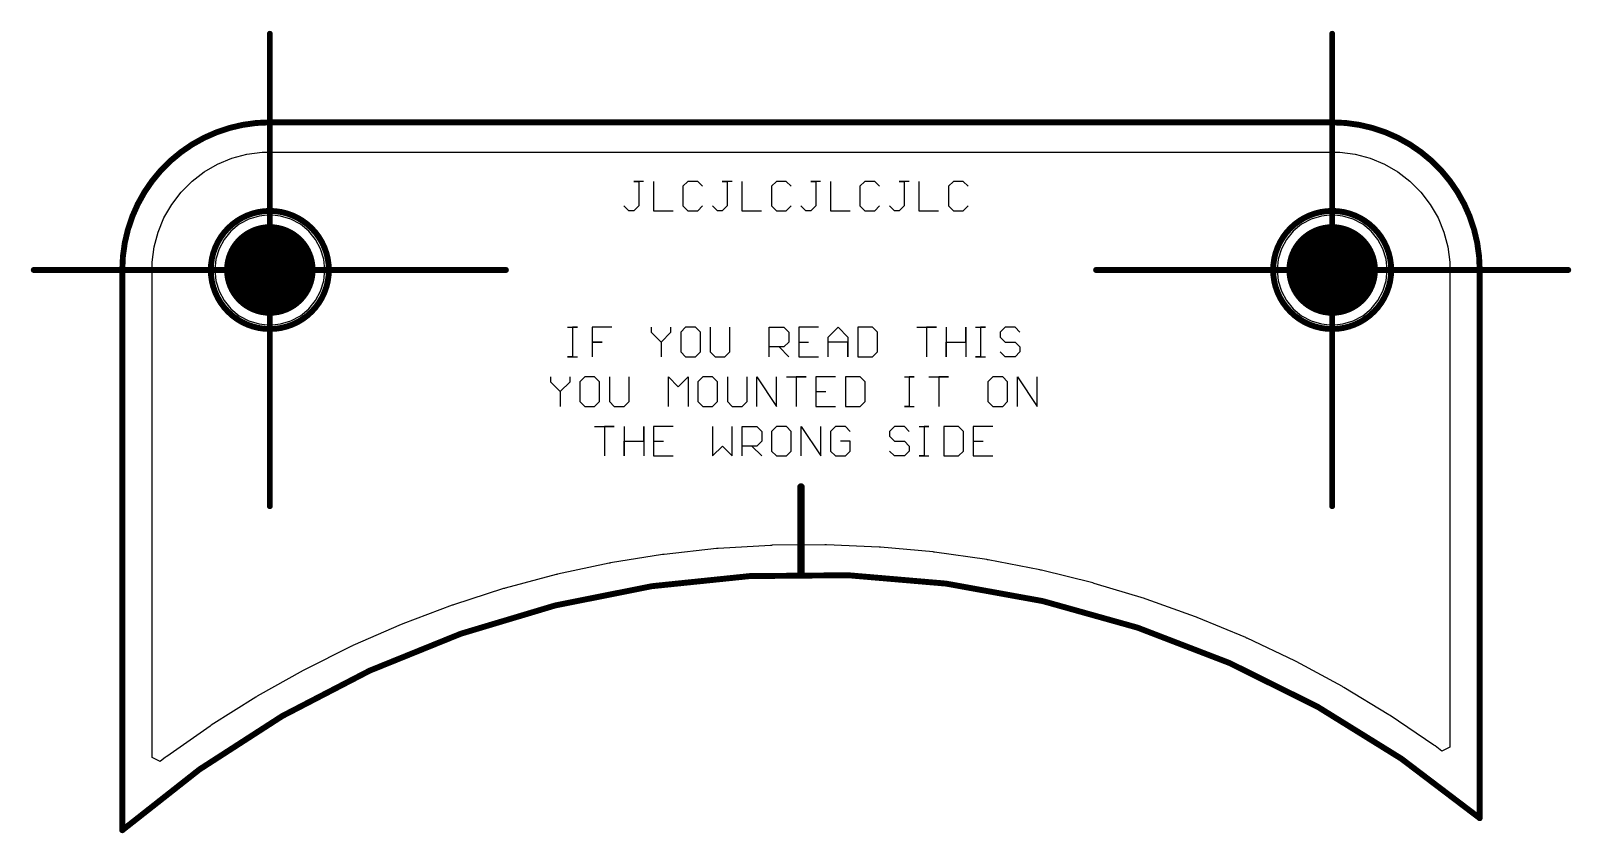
# Model space of a CAD drawing. Header units: millimetres. Extents: x -26.1 to 26.1, y -19.1 to 8.1.
import ezdxf

# ---------------------------------------------------------------- set-up
doc = ezdxf.new("R2010")
doc.units = ezdxf.units.MM
for name, color, linetype in [('BottomLayer', 5, 'Continuous'), ('BottomOverlay', 54, 'Continuous'), ('BottomSolder', 6, 'Continuous'), ('Mechanical1', 6, 'Continuous'), ('Mechanical3', 76, 'Continuous'), ('PadHoleLayer', 156, 'Continuous'), ('TopLayer', 1, 'Continuous'), ('TopOverlay', 2, 'Continuous'), ('TopSolder', 216, 'Continuous')]:
    doc.layers.add(name, color=color, linetype=linetype)

msp = doc.modelspace()

# ---------------------------------------------------------------- linework, layer by layer
at = {"layer": 'BottomLayer'}
for p, q in [((-19.769, 3.587), (-19.286, 3.788)), ((-19.286, 3.788), (-18.78, 3.923)), ((-18.78, 3.923), (-18.262, 3.991)), ((-18.262, 3.991), (18.262, 3.991)), ((18.262, 3.991), (18.78, 3.923)), ((18.78, 3.923), (19.286, 3.788)), ((19.286, 3.788), (19.769, 3.587)), ((-20.637, 3.007), (-20.222, 3.326)), ((-20.222, 3.326), (-19.769, 3.587)), ((19.769, 3.587), (20.222, 3.326)), ((20.222, 3.326), (20.637, 3.007)), ((-21.326, 2.222), (-21.007, 2.637)), ((-21.007, 2.637), (-20.637, 3.007)), ((20.637, 3.007), (21.007, 2.637)), ((21.007, 2.637), (21.326, 2.222)), ((-21.587, 1.769), (-21.326, 2.222)), ((21.326, 2.222), (21.587, 1.769)), ((-21.788, 1.286), (-21.587, 1.769)), ((-18.713, 1.722), (-19.035, 1.55)), ((-18.364, 1.828), (-18.713, 1.722)), ((-18, 1.864), (-18.364, 1.828)), ((-17.636, 1.828), (-18, 1.864)), ((-17.287, 1.722), (-17.636, 1.828)), ((-16.965, 1.55), (-17.287, 1.722)), ((17.287, 1.722), (16.965, 1.55)), ((17.636, 1.828), (17.287, 1.722)), ((18, 1.864), (17.636, 1.828)), ((18.364, 1.828), (18, 1.864)), ((18.713, 1.722), (18.364, 1.828)), ((19.035, 1.55), (18.713, 1.722)), ((21.587, 1.769), (21.788, 1.286)), ((-21.923, 0.78), (-21.788, 1.286)), ((-19.318, 1.318), (-19.55, 1.035)), ((-19.035, 1.55), (-19.318, 1.318)), ((-16.682, 1.318), (-16.965, 1.55)), ((-16.45, 1.035), (-16.682, 1.318)), ((16.682, 1.318), (16.45, 1.035)), ((16.965, 1.55), (16.682, 1.318)), ((19.318, 1.318), (19.035, 1.55)), ((19.55, 1.035), (19.318, 1.318)), ((21.788, 1.286), (21.923, 0.78)), ((-21.991, 0.262), (-21.923, 0.78)), ((-19.722, 0.713), (-19.828, 0.364)), ((-19.55, 1.035), (-19.722, 0.713)), ((-16.278, 0.713), (-16.45, 1.035)), ((-16.172, 0.364), (-16.278, 0.713)), ((16.278, 0.713), (16.172, 0.364)), ((16.45, 1.035), (16.278, 0.713)), ((19.722, 0.713), (19.55, 1.035)), ((19.828, 0.364), (19.722, 0.713)), ((21.923, 0.78), (21.991, 0.262)), ((-21.991, 0), (-21.991, 0.262)), ((-21.991, -16.517), (-21.991, 0)), ((-19.828, 0.364), (-19.864, 0)), ((-19.864, 0), (-19.828, -0.364)), ((-16.136, 0), (-16.172, 0.364)), ((-16.172, -0.364), (-16.136, 0)), ((16.172, 0.364), (16.136, 0)), ((16.136, 0), (16.172, -0.364)), ((19.864, 0), (19.828, 0.364)), ((19.828, -0.364), (19.864, 0)), ((21.991, 0.262), (21.991, 0)), ((21.991, 0), (21.991, -16.161)), ((-19.828, -0.364), (-19.722, -0.713)), ((-16.278, -0.713), (-16.172, -0.364)), ((16.172, -0.364), (16.278, -0.713)), ((19.722, -0.713), (19.828, -0.364)), ((-19.722, -0.713), (-19.55, -1.035)), ((-19.55, -1.035), (-19.318, -1.318)), ((-16.682, -1.318), (-16.45, -1.035)), ((-16.45, -1.035), (-16.278, -0.713)), ((16.278, -0.713), (16.45, -1.035)), ((16.45, -1.035), (16.682, -1.318)), ((19.318, -1.318), (19.55, -1.035)), ((19.55, -1.035), (19.722, -0.713)), ((-19.318, -1.318), (-19.035, -1.55)), ((-19.035, -1.55), (-18.713, -1.722)), ((-17.287, -1.722), (-16.965, -1.55)), ((-16.965, -1.55), (-16.682, -1.318)), ((16.682, -1.318), (16.965, -1.55)), ((16.965, -1.55), (17.287, -1.722)), ((18.713, -1.722), (19.035, -1.55)), ((19.035, -1.55), (19.318, -1.318)), ((-18.713, -1.722), (-18.364, -1.828)), ((-18.364, -1.828), (-18, -1.864)), ((-18, -1.864), (-17.636, -1.828)), ((-17.636, -1.828), (-17.287, -1.722)), ((17.287, -1.722), (17.636, -1.828)), ((17.636, -1.828), (18, -1.864)), ((18, -1.864), (18.364, -1.828)), ((18.364, -1.828), (18.713, -1.722)), ((-1.028, -9.327), (-2.812, -9.433)), ((-1.003, -9.329), (-1.028, -9.327)), ((-0.977, -9.325), (-1.003, -9.329)), ((0.81, -9.31), (-0.977, -9.325)), ((0.835, -9.313), (0.81, -9.31)), ((0.86, -9.31), (0.835, -9.313)), ((2.646, -9.385), (0.86, -9.31)), ((2.671, -9.389), (2.646, -9.385)), ((2.696, -9.388), (2.671, -9.389)), ((4.476, -9.552), (2.696, -9.388)), ((-4.689, -9.639), (-6.453, -9.924)), ((-4.664, -9.639), (-4.689, -9.639)), ((-4.639, -9.633), (-4.664, -9.639)), ((-2.863, -9.437), (-4.639, -9.633)), ((-2.837, -9.438), (-2.863, -9.437)), ((-2.812, -9.433), (-2.837, -9.438)), ((4.501, -9.557), (4.476, -9.552)), ((4.526, -9.558), (4.501, -9.557)), ((6.295, -9.811), (4.526, -9.558)), ((6.32, -9.818), (6.295, -9.811)), ((6.345, -9.819), (6.32, -9.818)), ((8.099, -10.161), (6.345, -9.819)), ((-8.3, -10.318), (-10.027, -10.778)), ((-8.275, -10.315), (-8.3, -10.318)), ((-8.251, -10.306), (-8.275, -10.315)), ((-6.503, -9.933), (-8.251, -10.306)), ((-6.478, -9.931), (-6.503, -9.933)), ((-6.453, -9.924), (-6.478, -9.931)), ((8.124, -10.169), (8.099, -10.161)), ((8.149, -10.172), (8.124, -10.169)), ((9.884, -10.602), (8.149, -10.172)), ((-10.076, -10.793), (-11.777, -11.339)), ((-10.051, -10.788), (-10.076, -10.793)), ((-10.027, -10.778), (-10.051, -10.788)), ((9.907, -10.611), (9.884, -10.602)), ((9.933, -10.615), (9.907, -10.611)), ((11.643, -11.131), (9.933, -10.615)), ((-11.825, -11.356), (-13.497, -11.988)), ((-11.8, -11.35), (-11.825, -11.356)), ((-11.777, -11.339), (-11.8, -11.35)), ((11.667, -11.142), (11.643, -11.131)), ((11.692, -11.147), (11.667, -11.142)), ((13.374, -11.749), (11.692, -11.147)), ((-13.519, -12), (-13.544, -12.007)), ((-13.497, -11.988), (-13.519, -12)), ((13.397, -11.761), (13.374, -11.749)), ((13.422, -11.767), (13.397, -11.761)), ((15.072, -12.453), (13.422, -11.767)), ((-13.544, -12.007), (-15.182, -12.722)), ((15.094, -12.466), (15.072, -12.453)), ((15.118, -12.474), (15.094, -12.466)), ((16.732, -13.241), (15.118, -12.474)), ((-15.228, -12.743), (-16.827, -13.539)), ((-15.203, -12.735), (-15.228, -12.743)), ((-15.182, -12.722), (-15.203, -12.735)), ((-16.872, -13.563), (-18.43, -14.439)), ((-16.849, -13.554), (-16.872, -13.563)), ((-16.827, -13.539), (-16.849, -13.554)), ((16.753, -13.255), (16.732, -13.241)), ((16.777, -13.264), (16.753, -13.255)), ((18.35, -14.112), (16.777, -13.264)), ((-18.473, -14.465), (-19.985, -15.418)), ((-18.45, -14.454), (-18.473, -14.465)), ((-18.43, -14.439), (-18.45, -14.454)), ((18.371, -14.127), (18.35, -14.112)), ((18.394, -14.138), (18.371, -14.127)), ((19.922, -15.064), (18.394, -14.138)), ((19.942, -15.08), (19.922, -15.064)), ((19.965, -15.091), (19.942, -15.08)), ((21.445, -16.093), (19.965, -15.091)), ((-20.027, -15.446), (-21.489, -16.474)), ((-20.005, -15.434), (-20.027, -15.446)), ((-19.985, -15.418), (-20.005, -15.434)), ((21.464, -16.11), (21.445, -16.093)), ((21.486, -16.122), (21.464, -16.11)), ((21.719, -16.297), (21.486, -16.122)), ((21.991, -16.161), (21.719, -16.297)), ((-21.717, -16.651), (-21.991, -16.517)), ((-21.53, -16.504), (-21.717, -16.651)), ((-21.508, -16.491), (-21.53, -16.504)), ((-21.489, -16.474), (-21.508, -16.491))]:
    msp.add_line(p, q, dxfattribs=at)
at = {"layer": 'BottomOverlay', "const_width": 0.254}
msp.add_lwpolyline([(0, -10.25), (0, -7.35)], dxfattribs=at)
at = {"layer": 'BottomOverlay', "const_width": 0.127}
for points in [[(-0.064, -7.35, 1), (0.064, -7.35, 1)], [(-0.064, -10.25, 1), (0.064, -10.25, 1)]]:
    msp.add_lwpolyline(points, format="xyb", close=True, dxfattribs=at)
at = {"layer": 'BottomSolder', "const_width": 0.05}
for points in [[(-18.025, 0, 1), (-17.975, 0, 1)], [(17.975, 0, 1), (18.025, 0, 1)]]:
    msp.add_lwpolyline(points, format="xyb", close=True, dxfattribs=at)
at = {"layer": 'Mechanical1', "const_width": 0.2}
for points in [[(-23, 0, -0.414214), (-18, 5)], [(18, 5, -0.414214), (23, 0)], [(-23, -18.976, -0.367679), (23, -18.567)]]:
    msp.add_lwpolyline(points, format="xyb", dxfattribs=at)
for points in [[(-18, 5), (18, 5)], [(-23, -18.976), (-23, 0)], [(23, -18.567), (23, 0)]]:
    msp.add_lwpolyline(points, dxfattribs=at)
at = {"layer": 'Mechanical1', "const_width": 0.1}
for points in [[(-18.05, 5, 1), (-17.95, 5, 1)], [(-18.05, 5, 1), (-17.95, 5, 1)], [(17.95, 5, 1), (18.05, 5, 1)], [(17.95, 5, 1), (18.05, 5, 1)], [(-23.05, 0, 1), (-22.95, 0, 1)], [(-23.05, 0, 1), (-22.95, 0, 1)], [(22.95, 0, 1), (23.05, 0, 1)], [(22.95, 0, 1), (23.05, 0, 1)], [(22.95, -18.567, 1), (23.05, -18.567, 1)], [(22.95, -18.567, 1), (23.05, -18.567, 1)], [(-23.05, -18.976, 1), (-22.95, -18.976, 1)], [(-23.05, -18.976, 1), (-22.95, -18.976, 1)]]:
    msp.add_lwpolyline(points, format="xyb", close=True, dxfattribs=at)
at = {"layer": 'Mechanical3', "const_width": 0.2}
for points in [[(-18, -8), (-18, 8)], [(18, -8), (18, 8)], [(-26, 0), (-10, 0)], [(10, 0), (26, 0)]]:
    msp.add_lwpolyline(points, dxfattribs=at)
at = {"layer": 'Mechanical3'}
for points, const_width in [([(-18.05, 8, 1), (-17.95, 8, 1)], 0.1), ([(17.95, 8, 1), (18.05, 8, 1)], 0.1), ([(-16, 0, 1), (-20, 0, 1)], 0.2), ([(20, 0, 1), (16, 0, 1)], 0.2), ([(-26.05, 0, 1), (-25.95, 0, 1)], 0.1), ([(-20.05, 0, 1), (-19.95, 0, 1)], 0.1), ([(-16.05, 0, 1), (-15.95, 0, 1)], 0.1), ([(-10.05, 0, 1), (-9.95, 0, 1)], 0.1), ([(9.95, 0, 1), (10.05, 0, 1)], 0.1), ([(15.95, 0, 1), (16.05, 0, 1)], 0.1), ([(19.95, 0, 1), (20.05, 0, 1)], 0.1), ([(25.95, 0, 1), (26.05, 0, 1)], 0.1), ([(-18.05, -8, 1), (-17.95, -8, 1)], 0.1), ([(17.95, -8, 1), (18.05, -8, 1)], 0.1)]:
    msp.add_lwpolyline(points, format="xyb", close=True, dxfattribs=dict(at, const_width=const_width))
at = {"layer": 'PadHoleLayer', "const_width": 1.55}
for points in [[(-18.775, 0, 1), (-17.225, 0, 1)], [(17.225, 0, 1), (18.775, 0, 1)]]:
    msp.add_lwpolyline(points, format="xyb", close=True, dxfattribs=at)
at = {"layer": 'TopLayer'}
for p, q in [((-19.769, 3.587), (-19.286, 3.788)), ((-19.286, 3.788), (-18.78, 3.923)), ((-18.78, 3.923), (-18.262, 3.991)), ((-18.262, 3.991), (18.262, 3.991)), ((18.262, 3.991), (18.78, 3.923)), ((18.78, 3.923), (19.286, 3.788)), ((19.286, 3.788), (19.769, 3.587)), ((-20.637, 3.007), (-20.222, 3.326)), ((-20.222, 3.326), (-19.769, 3.587)), ((19.769, 3.587), (20.222, 3.326)), ((20.222, 3.326), (20.637, 3.007)), ((-21.326, 2.222), (-21.007, 2.637)), ((-21.007, 2.637), (-20.637, 3.007)), ((20.637, 3.007), (21.007, 2.637)), ((21.007, 2.637), (21.326, 2.222)), ((-21.587, 1.769), (-21.326, 2.222)), ((21.326, 2.222), (21.587, 1.769)), ((-21.788, 1.286), (-21.587, 1.769)), ((-18.713, 1.722), (-19.035, 1.55)), ((-18.364, 1.828), (-18.713, 1.722)), ((-18, 1.864), (-18.364, 1.828)), ((-17.636, 1.828), (-18, 1.864)), ((-17.287, 1.722), (-17.636, 1.828)), ((-16.965, 1.55), (-17.287, 1.722)), ((17.287, 1.722), (16.965, 1.55)), ((17.636, 1.828), (17.287, 1.722)), ((18, 1.864), (17.636, 1.828)), ((18.364, 1.828), (18, 1.864)), ((18.713, 1.722), (18.364, 1.828)), ((19.035, 1.55), (18.713, 1.722)), ((21.587, 1.769), (21.788, 1.286)), ((-21.923, 0.78), (-21.788, 1.286)), ((-19.318, 1.318), (-19.55, 1.035)), ((-19.035, 1.55), (-19.318, 1.318)), ((-16.682, 1.318), (-16.965, 1.55)), ((-16.45, 1.035), (-16.682, 1.318)), ((16.682, 1.318), (16.45, 1.035)), ((16.965, 1.55), (16.682, 1.318)), ((19.318, 1.318), (19.035, 1.55)), ((19.55, 1.035), (19.318, 1.318)), ((21.788, 1.286), (21.923, 0.78)), ((-21.991, 0.262), (-21.923, 0.78)), ((-19.722, 0.713), (-19.828, 0.364)), ((-19.55, 1.035), (-19.722, 0.713)), ((-16.278, 0.713), (-16.45, 1.035)), ((-16.172, 0.364), (-16.278, 0.713)), ((16.278, 0.713), (16.172, 0.364)), ((16.45, 1.035), (16.278, 0.713)), ((19.722, 0.713), (19.55, 1.035)), ((19.828, 0.364), (19.722, 0.713)), ((21.923, 0.78), (21.991, 0.262)), ((-21.991, 0), (-21.991, 0.262)), ((-21.991, -16.517), (-21.991, 0)), ((-19.828, 0.364), (-19.864, 0)), ((-19.864, 0), (-19.828, -0.364)), ((-16.136, 0), (-16.172, 0.364)), ((-16.172, -0.364), (-16.136, 0)), ((16.172, 0.364), (16.136, 0)), ((16.136, 0), (16.172, -0.364)), ((19.864, 0), (19.828, 0.364)), ((19.828, -0.364), (19.864, 0)), ((21.991, 0.262), (21.991, 0)), ((21.991, 0), (21.991, -16.161)), ((-19.828, -0.364), (-19.722, -0.713)), ((-16.278, -0.713), (-16.172, -0.364)), ((16.172, -0.364), (16.278, -0.713)), ((19.722, -0.713), (19.828, -0.364)), ((-19.722, -0.713), (-19.55, -1.035)), ((-19.55, -1.035), (-19.318, -1.318)), ((-16.682, -1.318), (-16.45, -1.035)), ((-16.45, -1.035), (-16.278, -0.713)), ((16.278, -0.713), (16.45, -1.035)), ((16.45, -1.035), (16.682, -1.318)), ((19.318, -1.318), (19.55, -1.035)), ((19.55, -1.035), (19.722, -0.713)), ((-19.318, -1.318), (-19.035, -1.55)), ((-19.035, -1.55), (-18.713, -1.722)), ((-17.287, -1.722), (-16.965, -1.55)), ((-16.965, -1.55), (-16.682, -1.318)), ((16.682, -1.318), (16.965, -1.55)), ((16.965, -1.55), (17.287, -1.722)), ((18.713, -1.722), (19.035, -1.55)), ((19.035, -1.55), (19.318, -1.318)), ((-18.713, -1.722), (-18.364, -1.828)), ((-18.364, -1.828), (-18, -1.864)), ((-18, -1.864), (-17.636, -1.828)), ((-17.636, -1.828), (-17.287, -1.722)), ((17.287, -1.722), (17.636, -1.828)), ((17.636, -1.828), (18, -1.864)), ((18, -1.864), (18.364, -1.828)), ((18.364, -1.828), (18.713, -1.722)), ((-1.028, -9.327), (-2.812, -9.433)), ((-1.003, -9.329), (-1.028, -9.327)), ((-0.977, -9.325), (-1.003, -9.329)), ((0.81, -9.31), (-0.977, -9.325)), ((0.835, -9.313), (0.81, -9.31)), ((0.86, -9.31), (0.835, -9.313)), ((2.646, -9.385), (0.86, -9.31)), ((2.671, -9.389), (2.646, -9.385)), ((2.696, -9.388), (2.671, -9.389)), ((4.476, -9.552), (2.696, -9.388)), ((-4.689, -9.639), (-6.453, -9.924)), ((-4.664, -9.639), (-4.689, -9.639)), ((-4.639, -9.633), (-4.664, -9.639)), ((-2.863, -9.437), (-4.639, -9.633)), ((-2.837, -9.438), (-2.863, -9.437)), ((-2.812, -9.433), (-2.837, -9.438)), ((4.501, -9.557), (4.476, -9.552)), ((4.526, -9.558), (4.501, -9.557)), ((6.295, -9.811), (4.526, -9.558)), ((6.32, -9.818), (6.295, -9.811)), ((6.345, -9.819), (6.32, -9.818)), ((8.099, -10.161), (6.345, -9.819)), ((-8.3, -10.318), (-10.027, -10.778)), ((-8.275, -10.315), (-8.3, -10.318)), ((-8.251, -10.306), (-8.275, -10.315)), ((-6.503, -9.933), (-8.251, -10.306)), ((-6.478, -9.931), (-6.503, -9.933)), ((-6.453, -9.924), (-6.478, -9.931)), ((8.124, -10.169), (8.099, -10.161)), ((8.149, -10.172), (8.124, -10.169)), ((9.884, -10.602), (8.149, -10.172)), ((-10.076, -10.793), (-11.777, -11.339)), ((-10.051, -10.788), (-10.076, -10.793)), ((-10.027, -10.778), (-10.051, -10.788)), ((9.907, -10.611), (9.884, -10.602)), ((9.933, -10.615), (9.907, -10.611)), ((11.643, -11.131), (9.933, -10.615)), ((-11.825, -11.356), (-13.497, -11.988)), ((-11.8, -11.35), (-11.825, -11.356)), ((-11.777, -11.339), (-11.8, -11.35)), ((11.667, -11.142), (11.643, -11.131)), ((11.692, -11.147), (11.667, -11.142)), ((13.374, -11.749), (11.692, -11.147)), ((-13.519, -12), (-13.544, -12.007)), ((-13.497, -11.988), (-13.519, -12)), ((13.397, -11.761), (13.374, -11.749)), ((13.422, -11.767), (13.397, -11.761)), ((15.072, -12.453), (13.422, -11.767)), ((-13.544, -12.007), (-15.182, -12.722)), ((15.094, -12.466), (15.072, -12.453)), ((15.118, -12.474), (15.094, -12.466)), ((16.732, -13.241), (15.118, -12.474)), ((-15.228, -12.743), (-16.827, -13.539)), ((-15.203, -12.735), (-15.228, -12.743)), ((-15.182, -12.722), (-15.203, -12.735)), ((-16.872, -13.563), (-18.43, -14.439)), ((-16.849, -13.554), (-16.872, -13.563)), ((-16.827, -13.539), (-16.849, -13.554)), ((16.753, -13.255), (16.732, -13.241)), ((16.777, -13.264), (16.753, -13.255)), ((18.35, -14.112), (16.777, -13.264)), ((-18.473, -14.465), (-19.985, -15.418)), ((-18.45, -14.454), (-18.473, -14.465)), ((-18.43, -14.439), (-18.45, -14.454)), ((18.371, -14.127), (18.35, -14.112)), ((18.394, -14.138), (18.371, -14.127)), ((19.922, -15.064), (18.394, -14.138)), ((19.942, -15.08), (19.922, -15.064)), ((19.965, -15.091), (19.942, -15.08)), ((21.445, -16.093), (19.965, -15.091)), ((-20.027, -15.446), (-21.489, -16.474)), ((-20.005, -15.434), (-20.027, -15.446)), ((-19.985, -15.418), (-20.005, -15.434)), ((21.464, -16.11), (21.445, -16.093)), ((21.486, -16.122), (21.464, -16.11)), ((21.719, -16.297), (21.486, -16.122)), ((21.991, -16.161), (21.719, -16.297)), ((-21.717, -16.651), (-21.991, -16.517)), ((-21.53, -16.504), (-21.717, -16.651)), ((-21.508, -16.491), (-21.53, -16.504)), ((-21.489, -16.474), (-21.508, -16.491))]:
    msp.add_line(p, q, dxfattribs=at)
at = {"layer": 'TopOverlay'}
for p, q in [((-5.334, 3), (-5.667, 3)), ((-5.667, 3), (-5.5, 3)), ((-5.5, 3), (-5.5, 2.167)), ((-5, 3), (-5, 2)), ((-3.834, 3), (-4.001, 2.833)), ((-4.001, 2.833), (-4.001, 2.167)), ((-3.501, 3), (-3.834, 3)), ((-3.334, 2.833), (-3.501, 3)), ((-2.335, 3), (-2.668, 3)), ((-2.668, 3), (-2.501, 3)), ((-2.501, 3), (-2.501, 2.167)), ((-2.001, 3), (-2.001, 2)), ((-0.835, 3), (-1.002, 2.833)), ((-1.002, 2.833), (-1.002, 2.167)), ((-0.502, 3), (-0.835, 3)), ((-0.335, 2.833), (-0.502, 3)), ((0.665, 3), (0.331, 3)), ((0.331, 3), (0.498, 3)), ((0.498, 3), (0.498, 2.167)), ((0.998, 3), (0.998, 2)), ((2.164, 3), (1.997, 2.833)), ((1.997, 2.833), (1.997, 2.167)), ((2.497, 3), (2.164, 3)), ((2.664, 2.833), (2.497, 3)), ((3.664, 3), (3.33, 3)), ((3.33, 3), (3.497, 3)), ((3.497, 3), (3.497, 2.167)), ((3.997, 3), (3.997, 2)), ((5.163, 3), (4.996, 2.833)), ((4.996, 2.833), (4.996, 2.167)), ((5.496, 3), (5.163, 3)), ((5.663, 2.833), (5.496, 3)), ((-5.833, 2), (-6, 2.167)), ((-5.5, 2.167), (-5.667, 2)), ((-4.001, 2.167), (-3.834, 2)), ((-3.501, 2), (-3.334, 2.167)), ((-2.834, 2), (-3.001, 2.167)), ((-2.501, 2.167), (-2.668, 2)), ((-1.002, 2.167), (-0.835, 2)), ((-0.502, 2), (-0.335, 2.167)), ((0.165, 2), (-0.002, 2.167)), ((0.498, 2.167), (0.331, 2)), ((1.997, 2.167), (2.164, 2)), ((2.497, 2), (2.664, 2.167)), ((3.164, 2), (2.997, 2.167)), ((3.497, 2.167), (3.33, 2)), ((4.996, 2.167), (5.163, 2)), ((5.496, 2), (5.663, 2.167)), ((-5.667, 2), (-5.833, 2)), ((-5, 2), (-4.334, 2)), ((-3.834, 2), (-3.501, 2)), ((-2.668, 2), (-2.834, 2)), ((-2.001, 2), (-1.335, 2)), ((-0.835, 2), (-0.502, 2)), ((0.331, 2), (0.165, 2)), ((0.998, 2), (1.664, 2)), ((2.164, 2), (2.497, 2)), ((3.33, 2), (3.164, 2)), ((3.997, 2), (4.663, 2)), ((5.163, 2), (5.496, 2)), ((-7.909, -1.941), (-7.576, -1.941)), ((-7.576, -1.941), (-7.743, -1.941)), ((-7.743, -1.941), (-7.743, -2.941)), ((-6.41, -1.941), (-7.076, -1.941)), ((-7.076, -1.941), (-7.076, -2.441)), ((-5.077, -1.941), (-5.077, -2.108)), ((-4.411, -2.108), (-4.411, -1.941)), ((-3.911, -1.941), (-4.077, -2.108)), ((-3.578, -1.941), (-3.911, -1.941)), ((-3.411, -2.108), (-3.578, -1.941)), ((-3.078, -1.941), (-3.078, -2.774)), ((-2.411, -2.774), (-2.411, -1.941)), ((-1.078, -2.941), (-1.078, -1.941)), ((-1.078, -1.941), (-0.578, -1.941)), ((-0.578, -1.941), (-0.412, -2.108)), ((0.588, -1.941), (-0.079, -1.941)), ((-0.079, -1.941), (-0.079, -2.941)), ((0.921, -2.274), (1.254, -1.941)), ((1.254, -1.941), (1.587, -2.274)), ((1.921, -1.941), (1.921, -2.941)), ((2.421, -1.941), (1.921, -1.941)), ((2.587, -2.108), (2.421, -1.941)), ((3.92, -1.941), (4.587, -1.941)), ((4.587, -1.941), (4.253, -1.941)), ((4.253, -1.941), (4.253, -2.941)), ((4.92, -1.941), (4.92, -2.941)), ((5.586, -2.441), (5.586, -1.941)), ((5.586, -1.941), (5.586, -2.941)), ((5.919, -1.941), (6.253, -1.941)), ((6.253, -1.941), (6.086, -1.941)), ((6.086, -1.941), (6.086, -2.941)), ((6.919, -1.941), (6.752, -2.108)), ((7.252, -1.941), (6.919, -1.941)), ((7.419, -2.108), (7.252, -1.941)), ((-7.076, -2.441), (-6.743, -2.441)), ((-6.743, -2.441), (-7.076, -2.441)), ((-7.076, -2.441), (-7.076, -2.941)), ((-5.077, -2.108), (-4.744, -2.441)), ((-4.744, -2.441), (-4.411, -2.108)), ((-4.744, -2.441), (-4.744, -2.941)), ((-4.077, -2.108), (-4.077, -2.774)), ((-3.411, -2.774), (-3.411, -2.108)), ((-0.578, -2.608), (-1.078, -2.608)), ((-0.745, -2.608), (-0.412, -2.941)), ((-0.412, -2.441), (-0.578, -2.608)), ((-0.412, -2.108), (-0.412, -2.441)), ((-0.079, -2.441), (0.255, -2.441)), ((0.921, -2.941), (0.921, -2.274)), ((1.587, -2.441), (0.921, -2.441)), ((1.587, -2.274), (1.587, -2.941)), ((1.587, -2.941), (1.587, -2.441)), ((2.587, -2.774), (2.587, -2.108)), ((4.92, -2.941), (4.92, -2.441)), ((4.92, -2.441), (5.586, -2.441)), ((6.752, -2.108), (6.752, -2.274)), ((6.752, -2.274), (6.919, -2.441)), ((6.919, -2.441), (7.252, -2.441)), ((7.252, -2.441), (7.419, -2.608)), ((7.419, -2.608), (7.419, -2.774)), ((-7.743, -2.941), (-7.909, -2.941)), ((-7.909, -2.941), (-7.576, -2.941)), ((-4.077, -2.774), (-3.911, -2.941)), ((-3.911, -2.941), (-3.578, -2.941)), ((-3.578, -2.941), (-3.411, -2.774)), ((-3.078, -2.774), (-2.911, -2.941)), ((-2.911, -2.941), (-2.578, -2.941)), ((-2.578, -2.941), (-2.411, -2.774)), ((-0.079, -2.941), (0.588, -2.941)), ((1.921, -2.941), (2.421, -2.941)), ((2.421, -2.941), (2.587, -2.774)), ((6.086, -2.941), (5.919, -2.941)), ((5.919, -2.941), (6.253, -2.941)), ((6.919, -2.941), (6.752, -2.774)), ((7.252, -2.941), (6.919, -2.941)), ((7.419, -2.774), (7.252, -2.941)), ((-8.493, -3.621), (-8.493, -3.787)), ((-7.826, -3.787), (-7.826, -3.621)), ((-7.326, -3.621), (-7.493, -3.787)), ((-6.993, -3.621), (-7.326, -3.621)), ((-6.826, -3.787), (-6.993, -3.621)), ((-6.493, -3.621), (-6.493, -4.454)), ((-5.827, -4.454), (-5.827, -3.621)), ((-4.494, -4.62), (-4.494, -3.621)), ((-4.494, -3.621), (-4.161, -3.954)), ((-4.161, -3.954), (-3.827, -3.621)), ((-3.827, -3.621), (-3.827, -4.62)), ((-3.328, -3.621), (-3.494, -3.787)), ((-2.994, -3.621), (-3.328, -3.621)), ((-2.828, -3.787), (-2.994, -3.621)), ((-2.495, -3.621), (-2.495, -4.454)), ((-1.828, -4.454), (-1.828, -3.621)), ((-1.495, -4.62), (-1.495, -3.621)), ((-1.495, -3.621), (-0.828, -4.62)), ((-0.828, -4.62), (-0.828, -3.621)), ((-0.495, -3.621), (0.171, -3.621)), ((0.171, -3.621), (-0.162, -3.621)), ((-0.162, -3.621), (-0.162, -4.62)), ((1.171, -3.621), (0.505, -3.621)), ((0.505, -3.621), (0.505, -4.62)), ((1.504, -3.621), (1.504, -4.62)), ((2.004, -3.621), (1.504, -3.621)), ((2.171, -3.787), (2.004, -3.621)), ((3.504, -3.621), (3.837, -3.621)), ((3.837, -3.621), (3.67, -3.621)), ((3.67, -3.621), (3.67, -4.62)), ((4.337, -3.621), (5.003, -3.621)), ((5.003, -3.621), (4.67, -3.621)), ((4.67, -3.621), (4.67, -4.62)), ((6.503, -3.621), (6.336, -3.787)), ((6.836, -3.621), (6.503, -3.621)), ((7.002, -3.787), (6.836, -3.621)), ((7.336, -4.62), (7.336, -3.621)), ((7.336, -3.621), (8.002, -4.62)), ((8.002, -4.62), (8.002, -3.621)), ((-8.493, -3.787), (-8.159, -4.121)), ((-8.159, -4.121), (-7.826, -3.787)), ((-8.159, -4.121), (-8.159, -4.62)), ((-7.493, -3.787), (-7.493, -4.454)), ((-6.826, -4.454), (-6.826, -3.787)), ((-3.494, -3.787), (-3.494, -4.454)), ((-2.828, -4.454), (-2.828, -3.787)), ((0.505, -4.121), (0.838, -4.121)), ((2.171, -4.454), (2.171, -3.787)), ((6.336, -3.787), (6.336, -4.454)), ((7.002, -4.454), (7.002, -3.787)), ((-7.493, -4.454), (-7.326, -4.62)), ((-7.326, -4.62), (-6.993, -4.62)), ((-6.993, -4.62), (-6.826, -4.454)), ((-6.493, -4.454), (-6.327, -4.62)), ((-6.327, -4.62), (-5.993, -4.62)), ((-5.993, -4.62), (-5.827, -4.454)), ((-3.494, -4.454), (-3.328, -4.62)), ((-3.328, -4.62), (-2.994, -4.62)), ((-2.994, -4.62), (-2.828, -4.454)), ((-2.495, -4.454), (-2.328, -4.62)), ((-2.328, -4.62), (-1.995, -4.62)), ((-1.995, -4.62), (-1.828, -4.454)), ((0.505, -4.62), (1.171, -4.62)), ((1.504, -4.62), (2.004, -4.62)), ((2.004, -4.62), (2.171, -4.454)), ((3.67, -4.62), (3.504, -4.62)), ((3.504, -4.62), (3.837, -4.62)), ((6.336, -4.454), (6.503, -4.62)), ((6.503, -4.62), (6.836, -4.62)), ((6.836, -4.62), (7.002, -4.454)), ((-6.993, -5.3), (-6.327, -5.3)), ((-6.327, -5.3), (-6.66, -5.3)), ((-6.66, -5.3), (-6.66, -6.3)), ((-5.993, -5.3), (-5.993, -6.3)), ((-5.327, -5.8), (-5.327, -5.3)), ((-5.327, -5.3), (-5.327, -6.3)), ((-4.327, -5.3), (-4.994, -5.3)), ((-4.994, -5.3), (-4.994, -6.3)), ((-2.994, -5.3), (-2.994, -6.3)), ((-2.328, -6.3), (-2.328, -5.3)), ((-1.995, -6.3), (-1.995, -5.3)), ((-1.995, -5.3), (-1.495, -5.3)), ((-1.495, -5.3), (-1.328, -5.467)), ((-1.328, -5.467), (-1.328, -5.8)), ((-0.828, -5.3), (-0.995, -5.467)), ((-0.995, -5.467), (-0.995, -6.133)), ((-0.495, -5.3), (-0.828, -5.3)), ((-0.329, -5.467), (-0.495, -5.3)), ((-0.329, -6.133), (-0.329, -5.467)), ((0.005, -6.3), (0.005, -5.3)), ((0.005, -5.3), (0.671, -6.3)), ((0.671, -6.3), (0.671, -5.3)), ((1.171, -5.3), (1.004, -5.467)), ((1.004, -5.467), (1.004, -6.133)), ((1.504, -5.3), (1.171, -5.3)), ((1.671, -5.467), (1.504, -5.3)), ((3.17, -5.3), (3.004, -5.467)), ((3.004, -5.467), (3.004, -5.634)), ((3.004, -5.634), (3.17, -5.8)), ((3.504, -5.3), (3.17, -5.3)), ((3.67, -5.467), (3.504, -5.3)), ((4.003, -5.3), (4.337, -5.3)), ((4.337, -5.3), (4.17, -5.3)), ((4.17, -5.3), (4.17, -6.3)), ((4.836, -5.3), (4.836, -6.3)), ((5.336, -5.3), (4.836, -5.3)), ((5.503, -5.467), (5.336, -5.3)), ((5.503, -6.133), (5.503, -5.467)), ((6.503, -5.3), (5.836, -5.3)), ((5.836, -5.3), (5.836, -6.3)), ((-5.993, -6.3), (-5.993, -5.8)), ((-5.993, -5.8), (-5.327, -5.8)), ((-4.994, -5.8), (-4.66, -5.8)), ((-2.994, -6.3), (-2.661, -5.967)), ((-2.661, -5.967), (-2.328, -6.3)), ((-1.495, -5.967), (-1.995, -5.967)), ((-1.661, -5.967), (-1.328, -6.3)), ((-1.328, -5.8), (-1.495, -5.967)), ((-0.995, -6.133), (-0.828, -6.3)), ((-0.495, -6.3), (-0.329, -6.133)), ((1.004, -6.133), (1.171, -6.3)), ((1.671, -5.8), (1.338, -5.8)), ((1.504, -6.3), (1.671, -6.133)), ((1.671, -6.133), (1.671, -5.8)), ((3.17, -6.3), (3.004, -6.133)), ((3.17, -5.8), (3.504, -5.8)), ((3.504, -5.8), (3.67, -5.967)), ((3.67, -6.133), (3.504, -6.3)), ((3.67, -5.967), (3.67, -6.133)), ((5.336, -6.3), (5.503, -6.133)), ((5.836, -5.8), (6.169, -5.8)), ((-4.994, -6.3), (-4.327, -6.3)), ((-0.828, -6.3), (-0.495, -6.3)), ((1.171, -6.3), (1.504, -6.3)), ((3.504, -6.3), (3.17, -6.3)), ((4.17, -6.3), (4.003, -6.3)), ((4.003, -6.3), (4.337, -6.3)), ((4.836, -6.3), (5.336, -6.3)), ((5.836, -6.3), (6.503, -6.3))]:
    msp.add_line(p, q, dxfattribs=at)
at = {"layer": 'TopSolder', "const_width": 0.05}
for points in [[(-18.025, 0, 1), (-17.975, 0, 1)], [(17.975, 0, 1), (18.025, 0, 1)]]:
    msp.add_lwpolyline(points, format="xyb", close=True, dxfattribs=at)

doc.saveas('drawing.dxf')
